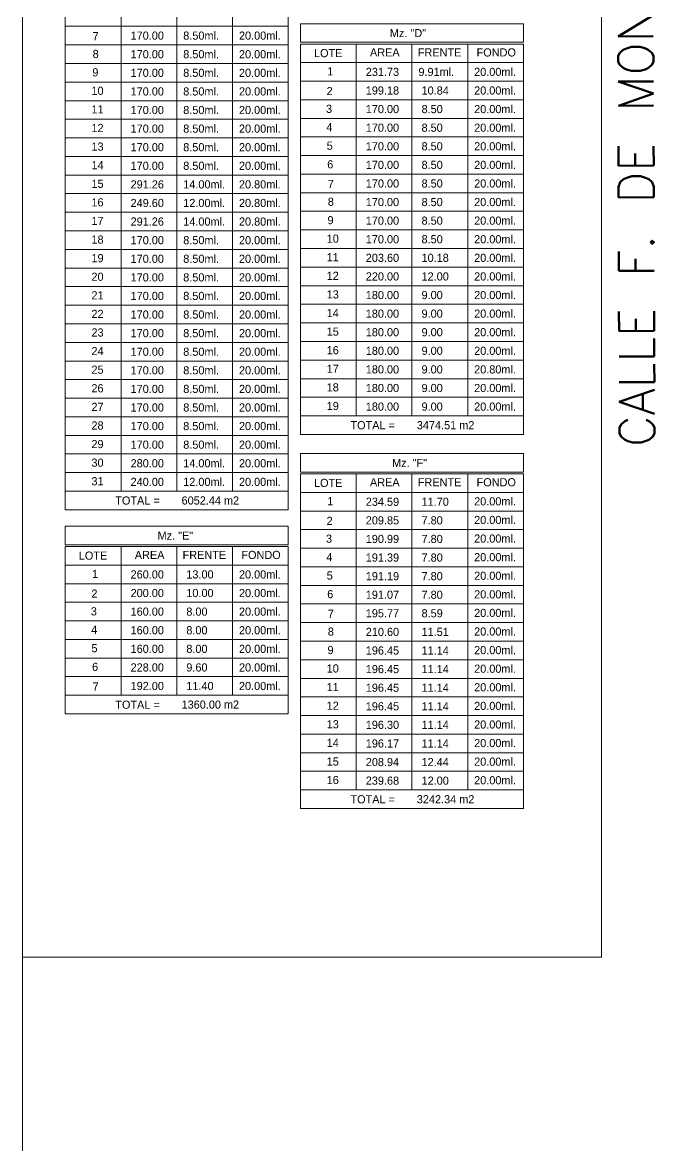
# Model space of a CAD drawing. Header units: metres. Extents: x 12093 to 20303, y 514 to 1412.
# Drawn here: x 19530.6 to 19659.8, y 666.1 to 895.5 of the extents above; entities that cross this region are included whole.
import ezdxf

# ---------------------------------------------------------------- set-up
doc = ezdxf.new("R2010")
doc.units = ezdxf.units.M
doc.layers.add('CUADRO', color=6, linetype='Continuous')
doc.layers.add('TOPONIMIA', color=1, linetype='Continuous')
doc.layers.add('MANZANA-PLAN', color=57, linetype='Continuous', lineweight=25)
doc.layers.add('PARQUES', color=3, linetype='Continuous', lineweight=25)
doc.styles.add('LINDERO', font='txt.shx', dxfattribs={"height": 1.2})

msp = doc.modelspace()

# ---------------------------------------------------------------- linework, layer by layer
at = {"layer": 'CUADRO', "lineweight": 20}
for p, q in [((19539.4, 921.32), (19539.4, 795.96)), ((19550.79, 921.32), (19550.79, 799.76)), ((19562.19, 921.32), (19562.19, 799.76)), ((19562.19, 921.32), (19562.19, 799.76)), ((19573.59, 921.32), (19573.59, 799.76)), ((19584.98, 921.32), (19584.98, 795.96)), ((19587.47, 895.26), (19633.05, 895.26)), ((19587.47, 895.26), (19587.47, 891.46)), ((19633.05, 895.26), (19633.05, 891.46)), ((19539.4, 894.73), (19562.19, 894.73)), ((19562.19, 894.73), (19584.98, 894.73)), ((19539.4, 890.93), (19562.19, 890.93)), ((19562.19, 890.93), (19584.98, 890.93)), ((19587.47, 891.46), (19633.05, 891.46)), ((19587.47, 891.11), (19610.26, 891.11)), ((19587.47, 891.11), (19587.47, 811.35)), ((19598.87, 891.11), (19598.87, 815.14)), ((19610.26, 891.11), (19610.26, 815.14)), ((19610.26, 891.11), (19633.05, 891.11)), ((19621.66, 891.11), (19621.66, 815.14)), ((19633.05, 891.11), (19633.05, 811.35)), ((19539.4, 887.13), (19562.19, 887.13)), ((19562.19, 887.13), (19584.98, 887.13)), ((19587.47, 887.32), (19610.26, 887.32)), ((19610.26, 887.32), (19633.05, 887.32)), ((19587.47, 883.52), (19610.26, 883.52)), ((19610.26, 883.52), (19633.05, 883.52)), ((19539.4, 883.33), (19562.19, 883.33)), ((19562.19, 883.33), (19584.98, 883.33)), ((19539.4, 879.53), (19562.19, 879.53)), ((19562.19, 879.53), (19584.98, 879.53)), ((19587.47, 879.72), (19610.26, 879.72)), ((19610.26, 879.72), (19633.05, 879.72)), ((19539.4, 875.73), (19562.19, 875.73)), ((19562.19, 875.73), (19584.98, 875.73)), ((19587.47, 875.92), (19610.26, 875.92)), ((19610.26, 875.92), (19633.05, 875.92)), ((19539.4, 871.94), (19562.19, 871.94)), ((19562.19, 871.94), (19584.98, 871.94)), ((19587.47, 872.12), (19610.26, 872.12)), ((19610.26, 872.12), (19633.05, 872.12)), ((19539.4, 868.14), (19562.19, 868.14)), ((19562.19, 868.14), (19584.98, 868.14)), ((19587.47, 868.32), (19610.26, 868.32)), ((19610.26, 868.32), (19633.05, 868.32)), ((19539.4, 864.34), (19562.19, 864.34)), ((19562.19, 864.34), (19584.98, 864.34)), ((19587.47, 864.53), (19610.26, 864.53)), ((19610.26, 864.53), (19633.05, 864.53)), ((19539.4, 860.54), (19562.19, 860.54)), ((19562.19, 860.54), (19584.98, 860.54)), ((19587.47, 860.73), (19610.26, 860.73)), ((19610.26, 860.73), (19633.05, 860.73)), ((19539.4, 856.74), (19562.19, 856.74)), ((19562.19, 856.74), (19584.98, 856.74)), ((19587.47, 856.93), (19610.26, 856.93)), ((19610.26, 856.93), (19633.05, 856.93)), ((19539.4, 852.94), (19562.19, 852.94)), ((19562.19, 852.94), (19584.98, 852.94)), ((19587.47, 853.13), (19610.26, 853.13)), ((19610.26, 853.13), (19633.05, 853.13)), ((19539.4, 849.14), (19562.19, 849.14)), ((19562.19, 849.14), (19584.98, 849.14)), ((19587.47, 849.33), (19610.26, 849.33)), ((19610.26, 849.33), (19633.05, 849.33)), ((19539.4, 845.35), (19562.19, 845.35)), ((19562.19, 845.35), (19584.98, 845.35)), ((19587.47, 845.53), (19610.26, 845.53)), ((19610.26, 845.53), (19633.05, 845.53)), ((19539.4, 841.55), (19562.19, 841.55)), ((19562.19, 841.55), (19584.98, 841.55)), ((19587.47, 841.73), (19610.26, 841.73)), ((19610.26, 841.73), (19633.05, 841.73)), ((19539.4, 837.75), (19562.19, 837.75)), ((19562.19, 837.75), (19584.98, 837.75)), ((19587.47, 837.94), (19610.26, 837.94)), ((19610.26, 837.94), (19633.05, 837.94)), ((19539.4, 833.95), (19562.19, 833.95)), ((19562.19, 833.95), (19584.98, 833.95)), ((19587.47, 834.14), (19610.26, 834.14)), ((19610.26, 834.14), (19633.05, 834.14)), ((19539.4, 830.15), (19562.19, 830.15)), ((19562.19, 830.15), (19584.98, 830.15)), ((19587.47, 830.34), (19610.26, 830.34)), ((19610.26, 830.34), (19633.05, 830.34)), ((19539.4, 826.35), (19562.19, 826.35)), ((19562.19, 826.35), (19584.98, 826.35)), ((19587.47, 826.54), (19610.26, 826.54)), ((19610.26, 826.54), (19633.05, 826.54)), ((19539.4, 822.55), (19562.19, 822.55)), ((19562.19, 822.55), (19584.98, 822.55)), ((19587.47, 822.74), (19610.26, 822.74)), ((19610.26, 822.74), (19633.05, 822.74)), ((19539.4, 818.76), (19562.19, 818.76)), ((19562.19, 818.76), (19584.98, 818.76)), ((19587.47, 818.94), (19610.26, 818.94)), ((19610.26, 818.94), (19633.05, 818.94)), ((19539.4, 814.96), (19562.19, 814.96)), ((19562.19, 814.96), (19584.98, 814.96)), ((19587.47, 815.14), (19610.26, 815.14)), ((19610.26, 815.14), (19633.05, 815.14)), ((19539.4, 811.16), (19562.19, 811.16)), ((19562.19, 811.16), (19584.98, 811.16)), ((19587.47, 811.35), (19610.26, 811.35)), ((19610.26, 811.35), (19633.05, 811.35)), ((19539.4, 807.36), (19562.19, 807.36)), ((19562.19, 807.36), (19584.98, 807.36)), ((19587.47, 807.45), (19633.05, 807.45)), ((19587.47, 807.45), (19587.47, 803.65)), ((19633.05, 807.45), (19633.05, 803.65)), ((19539.4, 803.56), (19562.19, 803.56)), ((19562.19, 803.56), (19584.98, 803.56)), ((19587.47, 803.65), (19633.05, 803.65)), ((19587.47, 803.3), (19610.26, 803.3)), ((19587.47, 803.3), (19587.47, 734.92)), ((19598.87, 803.3), (19598.87, 738.72)), ((19610.26, 803.3), (19610.26, 738.72)), ((19610.26, 803.3), (19633.05, 803.3)), ((19610.26, 803.3), (19610.26, 738.72)), ((19621.66, 803.3), (19621.66, 738.72)), ((19633.05, 803.3), (19633.05, 734.92)), ((19539.4, 799.76), (19562.19, 799.76)), ((19562.19, 799.76), (19584.98, 799.76)), ((19587.47, 799.5), (19610.26, 799.5)), ((19610.26, 799.5), (19633.05, 799.5)), ((19539.4, 795.96), (19562.19, 795.96)), ((19562.19, 795.96), (19584.98, 795.96)), ((19587.47, 795.7), (19610.26, 795.7)), ((19610.26, 795.7), (19633.05, 795.7)), ((19539.4, 792.6), (19584.98, 792.6)), ((19539.4, 792.6), (19539.4, 788.8)), ((19584.98, 792.6), (19584.98, 788.8)), ((19587.47, 791.9), (19610.26, 791.9)), ((19610.26, 791.9), (19633.05, 791.9)), ((19539.4, 788.8), (19584.98, 788.8)), ((19539.4, 788.45), (19562.19, 788.45)), ((19539.4, 788.45), (19539.4, 754.26)), ((19550.79, 788.45), (19550.79, 758.06)), ((19562.19, 788.45), (19562.19, 758.06)), ((19562.19, 788.45), (19584.98, 788.45)), ((19573.59, 788.45), (19573.59, 758.06)), ((19584.98, 788.45), (19584.98, 754.26)), ((19587.47, 788.1), (19610.26, 788.1)), ((19610.26, 788.1), (19633.05, 788.1)), ((19539.4, 784.65), (19562.19, 784.65)), ((19562.19, 784.65), (19584.98, 784.65)), ((19587.47, 784.3), (19610.26, 784.3)), ((19610.26, 784.3), (19633.05, 784.3)), ((19539.4, 780.85), (19562.19, 780.85)), ((19562.19, 780.85), (19584.98, 780.85)), ((19587.47, 780.51), (19610.26, 780.51)), ((19610.26, 780.51), (19633.05, 780.51)), ((19539.4, 777.05), (19562.19, 777.05)), ((19562.19, 777.05), (19584.98, 777.05)), ((19587.47, 776.71), (19610.26, 776.71)), ((19610.26, 776.71), (19633.05, 776.71)), ((19539.4, 773.25), (19562.19, 773.25)), ((19562.19, 773.25), (19584.98, 773.25)), ((19587.47, 772.91), (19610.26, 772.91)), ((19610.26, 772.91), (19633.05, 772.91)), ((19539.4, 769.45), (19562.19, 769.45)), ((19562.19, 769.45), (19584.98, 769.45)), ((19587.47, 769.11), (19610.26, 769.11)), ((19610.26, 769.11), (19633.05, 769.11)), ((19539.4, 765.66), (19562.19, 765.66)), ((19562.19, 765.66), (19584.98, 765.66)), ((19587.47, 765.31), (19610.26, 765.31)), ((19610.26, 765.31), (19633.05, 765.31)), ((19539.4, 761.86), (19562.19, 761.86)), ((19562.19, 761.86), (19584.98, 761.86)), ((19587.47, 761.51), (19610.26, 761.51)), ((19610.26, 761.51), (19633.05, 761.51)), ((19539.4, 758.06), (19562.19, 758.06)), ((19562.19, 758.06), (19584.98, 758.06)), ((19587.47, 757.71), (19610.26, 757.71)), ((19610.26, 757.71), (19633.05, 757.71)), ((19539.4, 754.26), (19562.19, 754.26)), ((19562.19, 754.26), (19584.98, 754.26)), ((19587.47, 753.92), (19610.26, 753.92)), ((19610.26, 753.92), (19633.05, 753.92)), ((19587.47, 750.12), (19610.26, 750.12)), ((19610.26, 750.12), (19633.05, 750.12)), ((19587.47, 746.32), (19610.26, 746.32)), ((19610.26, 746.32), (19633.05, 746.32)), ((19587.47, 742.52), (19610.26, 742.52)), ((19610.26, 742.52), (19633.05, 742.52)), ((19587.47, 738.72), (19610.26, 738.72)), ((19610.26, 738.72), (19633.05, 738.72)), ((19587.47, 734.92), (19610.26, 734.92)), ((19610.26, 734.92), (19633.05, 734.92))]:
    msp.add_line(p, q, dxfattribs=at)
at = {"layer": 'MANZANA-PLAN', "lineweight": 20}
for q in [(19648.99, 1016.41), (19530.65, 704.54)]:
    msp.add_line((19648.99, 704.54), q, dxfattribs=at)
at = {"layer": 'PARQUES', "lineweight": 20}
msp.add_line((19530.65, 514.17), (19530.65, 1159.93), dxfattribs=at)

# ---------------------------------------------------------------- texts
at = {"layer": 'CUADRO', "lineweight": 20, "attachment_point": 1}
for s, insert, char_height in [('7', (19544.98, 893.55), 1.67), ('170.00', (19552.75, 893.66), 1.665), ('8.50ml.', (19563.51, 893.66), 1.665), ('20.00ml.', (19574.9, 893.66), 1.665), ('Mz. "D"', (19605.74, 894.18), 1.665), ('FONDO', (19623.47, 890.23), 1.665), ('8', (19544.99, 889.92), 1.67), ('170.00', (19552.75, 889.86), 1.665), ('8.50ml.', (19563.51, 889.86), 1.665), ('20.00ml.', (19574.9, 889.86), 1.665), ('LOTE', (19590.24, 890.09), 1.665), ('AREA', (19601.68, 890.23), 1.665), ('FRENTE', (19611.45, 890.23), 1.665), ('9', (19544.93, 886.16), 1.67), ('170.00', (19552.75, 886.06), 1.665), ('8.50ml.', (19563.51, 886.06), 1.665), ('20.00ml.', (19574.9, 886.06), 1.665), ('1', (19592.94, 886.36), 1.67), ('231.73', (19600.82, 886.25), 1.665), ('9.91ml.', (19611.58, 886.25), 1.665), ('20.00ml.', (19622.97, 886.25), 1.665), ('10', (19544.75, 882.39), 1.665), ('170.00', (19552.75, 882.26), 1.665), ('8.50ml.', (19563.51, 882.26), 1.665), ('20.00ml.', (19574.9, 882.26), 1.665), ('2', (19592.81, 882.34), 1.67), ('199.18', (19600.82, 882.45), 1.665), ('10.84', (19612.22, 882.45), 1.665), ('20.00ml.', (19622.97, 882.45), 1.665), ('11', (19544.75, 878.59), 1.665), ('170.00', (19552.75, 878.46), 1.665), ('8.50ml.', (19563.51, 878.46), 1.665), ('20.00ml.', (19574.9, 878.46), 1.665), ('3', (19592.69, 878.71), 1.67), ('170.00', (19600.82, 878.65), 1.665), ('8.50', (19612.22, 878.65), 1.665), ('20.00ml.', (19622.97, 878.65), 1.665), ('12', (19544.75, 874.79), 1.665), ('170.00', (19552.75, 874.66), 1.665), ('8.50ml.', (19563.51, 874.66), 1.665), ('20.00ml.', (19574.9, 874.66), 1.665), ('4', (19592.76, 874.95), 1.67), ('170.00', (19600.82, 874.85), 1.665), ('8.50', (19612.22, 874.85), 1.665), ('20.00ml.', (19622.97, 874.85), 1.665), ('13', (19544.75, 870.99), 1.665), ('170.00', (19552.75, 870.86), 1.665), ('8.50ml.', (19563.51, 870.86), 1.665), ('20.00ml.', (19574.9, 870.86), 1.665), ('5', (19592.83, 871.18), 1.67), ('170.00', (19600.82, 871.05), 1.665), ('8.50', (19612.22, 871.05), 1.665), ('20.00ml.', (19622.97, 871.05), 1.665), ('6', (19592.94, 867.37), 1.67), ('20.00ml.', (19622.97, 867.25), 1.665), ('14', (19544.75, 867.19), 1.665), ('170.00', (19552.75, 867.07), 1.665), ('8.50ml.', (19563.51, 867.07), 1.665), ('20.00ml.', (19574.9, 867.07), 1.665), ('170.00', (19600.82, 867.25), 1.665), ('8.50', (19612.22, 867.25), 1.665), ('15', (19544.75, 863.39), 1.665), ('291.26', (19552.75, 863.27), 1.665), ('14.00ml.', (19563.51, 863.27), 1.665), ('20.80ml.', (19574.9, 863.27), 1.665), ('7', (19593.05, 863.35), 1.67), ('170.00', (19600.82, 863.45), 1.665), ('8.50', (19612.22, 863.45), 1.665), ('20.00ml.', (19622.97, 863.45), 1.665), ('16', (19544.75, 859.6), 1.665), ('249.60', (19552.75, 859.47), 1.665), ('12.00ml.', (19563.51, 859.47), 1.665), ('20.80ml.', (19574.9, 859.47), 1.665), ('8', (19593.06, 859.72), 1.67), ('170.00', (19600.82, 859.66), 1.665), ('8.50', (19612.22, 859.66), 1.665), ('20.00ml.', (19622.97, 859.66), 1.665), ('9', (19593, 855.96), 1.67), ('170.00', (19600.82, 855.86), 1.665), ('8.50', (19612.22, 855.86), 1.665), ('20.00ml.', (19622.97, 855.86), 1.665), ('17', (19544.75, 855.8), 1.665), ('291.26', (19552.75, 855.67), 1.665), ('14.00ml.', (19563.51, 855.67), 1.665), ('20.80ml.', (19574.9, 855.67), 1.665), ('18', (19544.75, 852), 1.665), ('170.00', (19552.75, 851.87), 1.665), ('8.50ml.', (19563.51, 851.87), 1.665), ('20.00ml.', (19574.9, 851.87), 1.665), ('10', (19592.83, 852.18), 1.665), ('170.00', (19600.82, 852.06), 1.665), ('8.50', (19612.22, 852.06), 1.665), ('20.00ml.', (19622.97, 852.06), 1.665), ('19', (19544.75, 848.2), 1.665), ('170.00', (19552.75, 848.07), 1.665), ('8.50ml.', (19563.51, 848.07), 1.665), ('20.00ml.', (19574.9, 848.07), 1.665), ('11', (19592.83, 848.39), 1.665), ('203.60', (19600.82, 848.26), 1.665), ('10.18', (19612.22, 848.26), 1.665), ('20.00ml.', (19622.97, 848.26), 1.665), ('20', (19544.75, 844.4), 1.665), ('8.50ml.', (19563.51, 844.27), 1.665), ('20.00ml.', (19574.9, 844.27), 1.665), ('12', (19592.83, 844.59), 1.665), ('220.00', (19600.82, 844.46), 1.665), ('12.00', (19612.22, 844.46), 1.665), ('20.00ml.', (19622.97, 844.46), 1.665), ('170.00', (19552.75, 844.27), 1.665), ('21', (19544.75, 840.6), 1.665), ('170.00', (19552.75, 840.48), 1.665), ('8.50ml.', (19563.51, 840.48), 1.665), ('20.00ml.', (19574.9, 840.48), 1.665), ('13', (19592.83, 840.79), 1.665), ('180.00', (19600.82, 840.66), 1.665), ('9.00', (19612.22, 840.66), 1.665), ('20.00ml.', (19622.97, 840.66), 1.665), ('22', (19544.75, 836.8), 1.665), ('170.00', (19552.75, 836.68), 1.665), ('8.50ml.', (19563.51, 836.68), 1.665), ('20.00ml.', (19574.9, 836.68), 1.665), ('14', (19592.83, 836.99), 1.665), ('180.00', (19600.82, 836.86), 1.665), ('9.00', (19612.22, 836.86), 1.665), ('20.00ml.', (19622.97, 836.86), 1.665), ('23', (19544.75, 833.01), 1.665), ('170.00', (19552.75, 832.88), 1.665), ('8.50ml.', (19563.51, 832.88), 1.665), ('20.00ml.', (19574.9, 832.88), 1.665), ('15', (19592.83, 833.19), 1.665), ('180.00', (19600.82, 833.07), 1.665), ('9.00', (19612.22, 833.07), 1.665), ('20.00ml.', (19622.97, 833.07), 1.665), ('24', (19544.75, 829.21), 1.665), ('170.00', (19552.75, 829.08), 1.665), ('8.50ml.', (19563.51, 829.08), 1.665), ('20.00ml.', (19574.9, 829.08), 1.665), ('16', (19592.83, 829.39), 1.665), ('180.00', (19600.82, 829.27), 1.665), ('9.00', (19612.22, 829.27), 1.665), ('20.00ml.', (19622.97, 829.27), 1.665), ('25', (19544.75, 825.41), 1.665), ('170.00', (19552.75, 825.28), 1.665), ('8.50ml.', (19563.51, 825.28), 1.665), ('20.00ml.', (19574.9, 825.28), 1.665), ('17', (19592.83, 825.6), 1.665), ('180.00', (19600.82, 825.47), 1.665), ('9.00', (19612.22, 825.47), 1.665), ('20.80ml.', (19622.97, 825.47), 1.665), ('26', (19544.75, 821.61), 1.665), ('170.00', (19552.75, 821.48), 1.665), ('8.50ml.', (19563.51, 821.48), 1.665), ('20.00ml.', (19574.9, 821.48), 1.665), ('18', (19592.83, 821.8), 1.665), ('180.00', (19600.82, 821.67), 1.665), ('9.00', (19612.22, 821.67), 1.665), ('20.00ml.', (19622.97, 821.67), 1.665), ('27', (19544.75, 817.81), 1.665), ('170.00', (19552.75, 817.69), 1.665), ('8.50ml.', (19563.51, 817.69), 1.665), ('20.00ml.', (19574.9, 817.69), 1.665), ('19', (19592.83, 818), 1.665), ('180.00', (19600.82, 817.87), 1.665), ('9.00', (19612.22, 817.87), 1.665), ('20.00ml.', (19622.97, 817.87), 1.665), ('28', (19544.75, 814.01), 1.665), ('170.00', (19552.75, 813.89), 1.665), ('8.50ml.', (19563.51, 813.89), 1.665), ('20.00ml.', (19574.9, 813.89), 1.665), ('TOTAL =  ', (19597.69, 814.06), 1.665), ('3474.51 m2', (19611.25, 814.07), 1.665), ('29', (19544.75, 810.21), 1.665), ('170.00', (19552.75, 810.09), 1.665), ('8.50ml.', (19563.51, 810.09), 1.665), ('20.00ml.', (19574.9, 810.09), 1.665), ('30', (19544.75, 806.42), 1.665), ('280.00', (19552.75, 806.29), 1.665), ('14.00ml.', (19563.51, 806.29), 1.665), ('20.00ml.', (19574.9, 806.29), 1.665), ('Mz. "F"', (19606.2, 806.36), 1.665), ('31', (19544.75, 802.62), 1.665), ('240.00', (19552.75, 802.49), 1.665), ('12.00ml.', (19563.51, 802.49), 1.665), ('20.00ml.', (19574.9, 802.49), 1.665), ('LOTE', (19590.24, 802.27), 1.665), ('AREA', (19601.68, 802.41), 1.665), ('FRENTE', (19611.45, 802.41), 1.665), ('FONDO', (19623.47, 802.41), 1.665), ('TOTAL =  ', (19549.62, 798.68), 1.665), ('6052.44 m2', (19563.17, 798.69), 1.665), ('1', (19592.94, 798.54), 1.67), ('20.00ml.', (19622.97, 798.51), 1.665), ('234.59', (19600.82, 798.43), 1.665), ('11.70', (19612.22, 798.43), 1.665), ('2', (19592.81, 794.52), 1.67), ('209.85', (19600.82, 794.63), 1.665), ('7.80', (19612.22, 794.63), 1.665), ('20.00ml.', (19622.97, 794.71), 1.665), ('Mz. "E"', (19558.27, 791.51), 1.665), ('3', (19592.69, 790.89), 1.67), ('190.99', (19600.82, 790.83), 1.665), ('7.80', (19612.22, 790.83), 1.665), ('20.00ml.', (19622.97, 790.91), 1.665), ('LOTE', (19542.16, 787.42), 1.665), ('AREA', (19553.61, 787.56), 1.665), ('FRENTE', (19563.38, 787.56), 1.665), ('FONDO', (19575.39, 787.56), 1.665), ('4', (19592.76, 787.13), 1.67), ('191.39', (19600.82, 787.03), 1.665), ('7.80', (19612.22, 787.03), 1.665), ('20.00ml.', (19622.97, 787.11), 1.665), ('1', (19544.87, 783.69), 1.67), ('260.00', (19552.75, 783.58), 1.665), ('13.00', (19564.14, 783.58), 1.665), ('20.00ml.', (19574.9, 783.58), 1.665), ('5', (19592.83, 783.36), 1.67), ('191.19', (19600.82, 783.23), 1.665), ('7.80', (19612.22, 783.23), 1.665), ('20.00ml.', (19622.97, 783.31), 1.665), ('2', (19544.73, 779.67), 1.67), ('200.00', (19552.75, 779.78), 1.665), ('10.00', (19564.14, 779.78), 1.665), ('20.00ml.', (19574.9, 779.78), 1.665), ('6', (19592.94, 779.55), 1.67), ('191.07', (19600.82, 779.44), 1.665), ('7.80', (19612.22, 779.44), 1.665), ('20.00ml.', (19622.97, 779.51), 1.665), ('3', (19544.62, 776.04), 1.67), ('160.00', (19552.75, 775.98), 1.665), ('8.00', (19564.14, 775.98), 1.665), ('20.00ml.', (19574.9, 775.98), 1.665), ('7', (19593.05, 775.53), 1.67), ('195.77', (19600.82, 775.64), 1.665), ('8.59', (19612.22, 775.64), 1.665), ('20.00ml.', (19622.97, 775.72), 1.665), ('4', (19544.69, 772.28), 1.67), ('160.00', (19552.75, 772.18), 1.665), ('8.00', (19564.14, 772.18), 1.665), ('20.00ml.', (19574.9, 772.18), 1.665), ('8', (19593.06, 771.9), 1.67), ('210.60', (19600.82, 771.84), 1.665), ('11.51', (19612.22, 771.84), 1.665), ('20.00ml.', (19622.97, 771.92), 1.665), ('5', (19544.75, 768.51), 1.67), ('160.00', (19552.75, 768.38), 1.665), ('8.00', (19564.14, 768.38), 1.665), ('20.00ml.', (19574.9, 768.38), 1.665), ('9', (19593, 768.14), 1.67), ('196.45', (19600.82, 768.04), 1.665), ('11.14', (19612.22, 768.04), 1.665), ('20.00ml.', (19622.97, 768.12), 1.665), ('6', (19544.87, 764.7), 1.67), ('228.00', (19552.75, 764.58), 1.665), ('9.60', (19564.14, 764.58), 1.665), ('20.00ml.', (19574.9, 764.58), 1.665), ('10', (19592.83, 764.37), 1.665), ('196.45', (19600.82, 764.24), 1.665), ('11.14', (19612.22, 764.24), 1.665), ('20.00ml.', (19622.97, 764.32), 1.665), ('7', (19544.98, 760.68), 1.67), ('192.00', (19552.75, 760.79), 1.665), ('11.40', (19564.14, 760.79), 1.665), ('20.00ml.', (19574.9, 760.79), 1.665), ('11', (19592.83, 760.57), 1.665), ('196.45', (19600.82, 760.44), 1.665), ('11.14', (19612.22, 760.44), 1.665), ('20.00ml.', (19622.97, 760.52), 1.665), ('TOTAL =  ', (19549.62, 756.97), 1.665), ('1360.00 m2', (19563.17, 756.99), 1.665), ('12', (19592.83, 756.77), 1.665), ('196.45', (19600.82, 756.64), 1.665), ('11.14', (19612.22, 756.64), 1.665), ('20.00ml.', (19622.97, 756.72), 1.665), ('13', (19592.83, 752.97), 1.665), ('196.30', (19600.82, 752.85), 1.665), ('11.14', (19612.22, 752.85), 1.665), ('20.00ml.', (19622.97, 752.92), 1.665), ('14', (19592.83, 749.17), 1.665), ('196.17', (19600.82, 749.05), 1.665), ('11.14', (19612.22, 749.05), 1.665), ('20.00ml.', (19622.97, 749.13), 1.665), ('15', (19592.83, 745.37), 1.665), ('208.94', (19600.82, 745.25), 1.665), ('12.44', (19612.22, 745.25), 1.665), ('20.00ml.', (19622.97, 745.33), 1.665), ('16', (19592.83, 741.58), 1.665), ('239.68', (19600.82, 741.45), 1.665), ('12.00', (19612.22, 741.45), 1.665), ('20.00ml.', (19622.97, 741.53), 1.665), ('TOTAL =  ', (19597.69, 737.64), 1.665), ('3242.34 m2', (19611.25, 737.65), 1.665)]:
    msp.add_mtext(s, dxfattribs=dict(at, insert=insert, char_height=char_height))
at = {"layer": 'TOPONIMIA', "style": 'LINDERO'}
msp.add_text('CALLE F. DE MONTESINOS', height=7.1885, rotation=90.1791, dxfattribs=at).set_placement((19659.85, 808.78))

doc.saveas('drawing.dxf')
